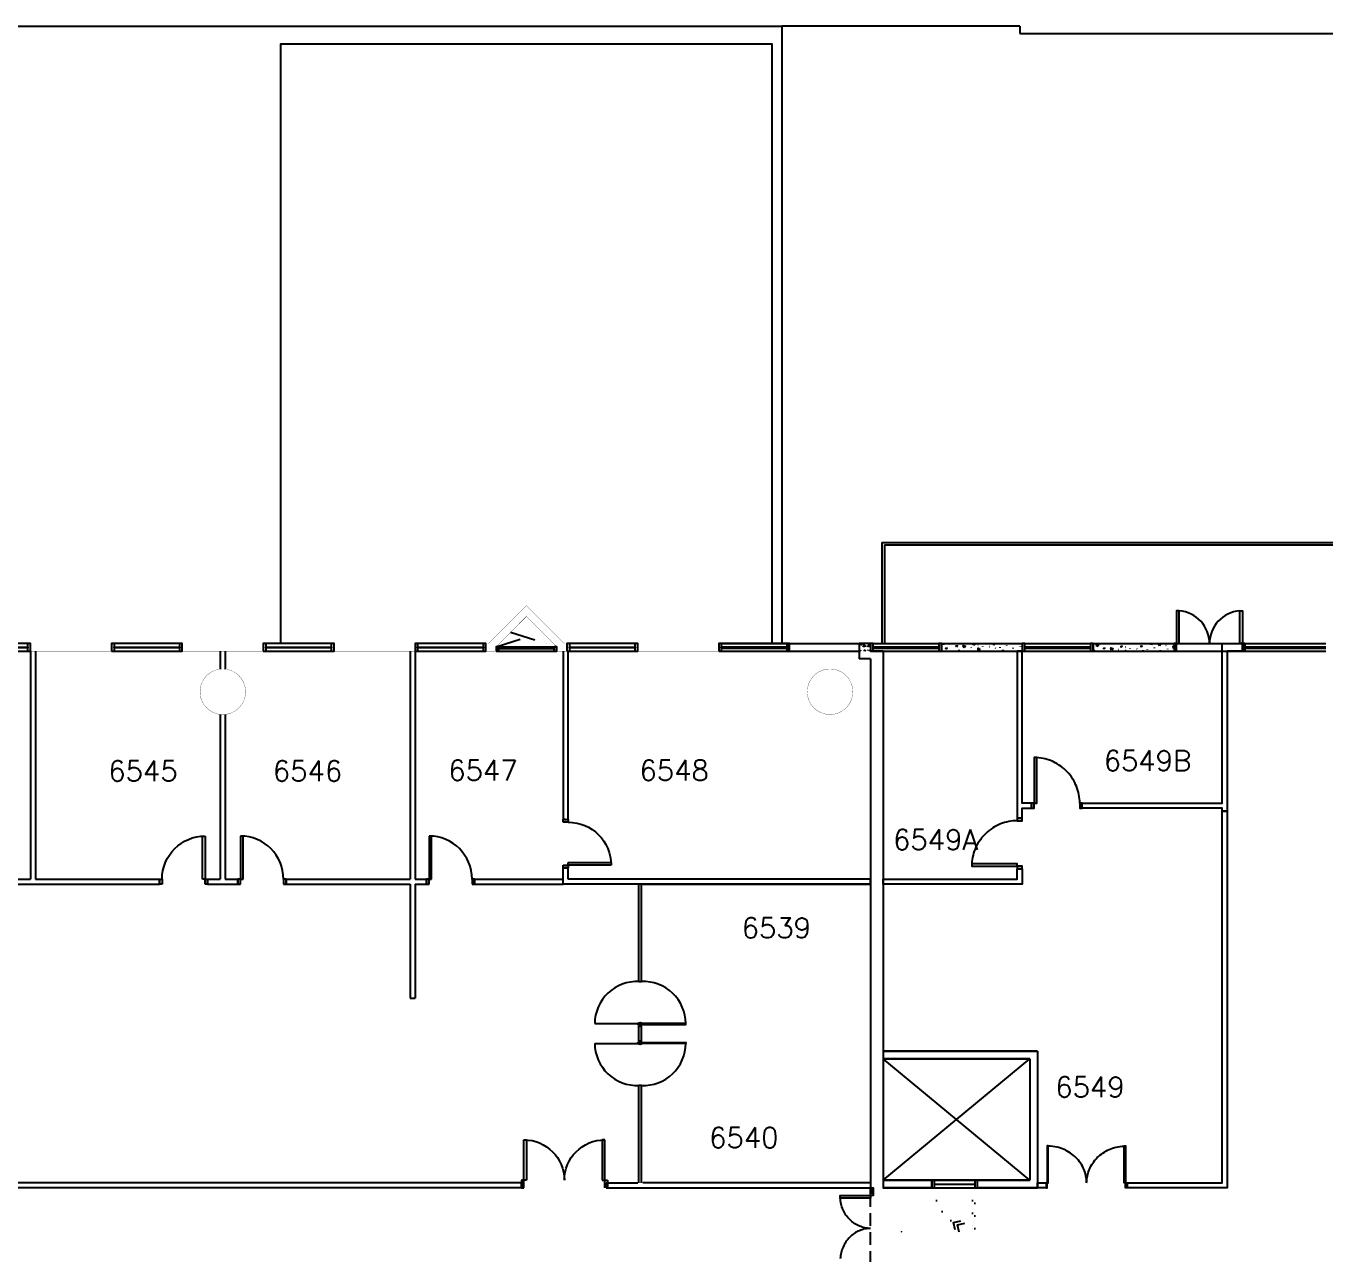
# Model space of a CAD drawing. Header units: millimetres. Extents: x -68474 to 336700, y -113450 to 53663.
# Drawn here: x 170111 to 195802, y 19675 to 43950 of the extents above; entities that cross this region are included whole.
import ezdxf

# ---------------------------------------------------------------- set-up
doc = ezdxf.new("R2010")
doc.units = ezdxf.units.MM
doc.header["$LTSCALE"] = 1000
for name, pattern in [('S3148a$0$DASHDOT', [1, 0.5, -0.25, 0, -0.25]), ('S3148a$0$DOT', [0.25, 0, -0.25]), ('S3148a$0$HIDDEN', [0.375, 0.25, -0.125])]:
    doc.linetypes.add(name, pattern=pattern)
for name, color, linetype in [('-8', 1, 'Continuous'), ('6', 7, 'Continuous'), ('S3148a$0$-10', 7, 'Continuous'), ('S3148a$0$-13', 7, 'Continuous'), ('S3148a$0$-3', 7, 'Continuous'), ('S3148a$0$-30', 7, 'Continuous'), ('S3148a$0$-4', 7, 'Continuous'), ('S3148a$0$-5', 7, 'Continuous'), ('S3148a$0$-6', 7, 'Continuous'), ('S3148a$0$-8', 1, 'Continuous'), ('S3148a$0$17', 1, 'Continuous'), ('S3148a$0$20', 7, 'Continuous'), ('S3148a$0$23', 7, 'Continuous'), ('S3148a$0$30', 14, 'Continuous'), ('S3148a$0$56', 7, 'Continuous'), ('S3148a$0$6', 7, 'Continuous'), ('S3148a$0$7', 7, 'Continuous'), ('S3148a$0$F-H- GLAZING WALL', 3, 'Continuous'), ('S3148a$0$N-DRYWALL', 2, 'Continuous'), ('S3148a$0$N-STAIR', 2, 'Continuous'), ('S3148a$0$NDWDRYWALL', 2, 'Continuous'), ('S3148a$0$ROOM-NO', 4, 'Continuous')]:
    doc.layers.add(name, color=color, linetype=linetype)
doc.styles.add('S3148a$0$STANDARD', font='SIMPLEX')

# ---------------------------------------------------------------- blocks, each defined once
blk = doc.blocks.new('S3148a$0$WIN')
at = {"layer": 'S3148a$0$23', "color": 14, "linetype": 'Continuous'}
for points in [[(0, 0), (1.4, 0), (1.4, 0.15), (0, 0.15)], [(0.05, 0), (1.35, 0), (1.35, 0.15), (0.05, 0.15)], [(0.05, 0.08), (1.35, 0.08), (1.35, 0.07), (0.05, 0.07)]]:
    blk.add_lwpolyline(points, close=True, dxfattribs=at)
blk = doc.blocks.new('S3148a$0$EXIT')
at = {"layer": 'S3148a$0$56', "color": 1, "linetype": 'Continuous'}
blk.add_lwpolyline([(0, 0), (0.6, 0), (0.6, 0.3), (0, 0.3)], close=True, dxfattribs=at)
at = {"layer": 'S3148a$0$56', "color": 1, "linetype": 'Continuous', "style": 'S3148a$0$STANDARD', "width": 0.8}
blk.add_text('EXIT', height=0.15, dxfattribs=at).set_placement((0.0816, 0.0747))
blk = doc.blocks.new('S3148a$0$D950A')
at = {"layer": 'S3148a$0$17', "color": 14, "linetype": 'Continuous'}
blk.add_line((0.95, 0.05), (0.95, 0), dxfattribs=at)
at = {"layer": 'S3148a$0$30', "color": 14, "linetype": 'Continuous'}
for p, q in [((0.1, 0.95), (0.05, 0.95)), ((0.05, 0.95), (0.05, 0.1)), ((0.1, 0.1), (0.1, 0.95)), ((0.05, 0.1), (0, 0.1)), ((0, 0.1), (0, 0)), ((0, 0), (0.05, 0)), ((0.05, 0), (0.05, 0.1)), ((0.05, 0.1), (0.1, 0.1)), ((0.95, 0.1), (0.9, 0.1)), ((0.9, 0.1), (0.9, 0)), ((0.9, 0), (0.95, 0)), ((0.95, 0), (0.95, 0.1))]:
    blk.add_line(p, q, dxfattribs=at)
for points in [[(0, 0), (0, 0.1)], [(0.95, 0), (0.95, 0.1)]]:
    blk.add_lwpolyline(points, dxfattribs=at)
blk.add_ellipse((0.05, 0.1), major_axis=(0.601, 0.601), ratio=1, start_param=5.497787, end_param=7.068583, dxfattribs=at)
blk = doc.blocks.new('D85')
at = {"layer": '6', "color": 7, "linetype": 'Continuous'}
for points in [[(-950, 100), (-900, 100), (-900, 1000), (-950, 1000)], [(-950, 100), (-1000, 100), (-1000, 0), (-950, 0)], [(0, 100), (-50, 100), (-50, 0), (0, 0)]]:
    blk.add_lwpolyline(points, close=True, dxfattribs=at)
blk.add_lwpolyline([(-50, 100, 0.047439), (-66, 269, 0.047417), (-114, 432, 0.047376), (-191, 583, 0.047322), (-296, 717, 0.047262), (-424, 829, 0.047206), (-571, 916, 0.04716), (-732, 973, 0.047132), (-900, 999, 0.047132)], format="xyb", dxfattribs=at)

msp = doc.modelspace()

# ---------------------------------------------------------------- linework, layer by layer
at = {"layer": '-8'}
for p, q in [((189800, 27302.1), (189700, 27302.1)), ((191072.1, 21130.4), (191070.7, 21130.4))]:
    msp.add_line(p, q, dxfattribs=at)
for points in [[(189700, 31600), (189700, 28302.1), (189800, 28302.1), (189800, 28500), (189984.9, 28500), (189984.9, 28600), (189800, 28600), (189800, 31600)], [(190984.9, 28600), (193750, 28600), (193750, 31600), (193750, 31750), (194150, 31750), (194150, 31600), (193850, 31600), (193850, 28443.3), (193750, 28443.3), (193750, 28500), (190984.9, 28500)], [(191871.4, 21000), (191871.4, 21100), (193750, 21100), (193750, 28443.3), (193850, 28443.3), (193850, 21000)], [(187050, 27100), (189700, 27100), (189700, 27302.1), (189800, 27302.1), (189800, 27000), (187050, 27000)], [(190292.1, 21100), (190312.8, 21100), (190312.8, 21828.6), (190292.1, 21828.6)], [(191840.7, 21100), (191810, 21100), (191810, 21828.6), (191840.7, 21828.6)], [(190271.4, 21000), (190100, 21000), (190100, 21100), (190271.4, 21100)], [(190292.1, 21100), (190271.4, 21100), (190271.4, 21000), (190292.1, 21000)], [(191840.7, 21100), (191871.4, 21100), (191871.4, 21000), (191840.7, 21000)]]:
    msp.add_lwpolyline(points, close=True, dxfattribs=at)
for points in [[(191071.4, 21100, 0.0503427), (191057.6, 21236.1, 0.049836), (191016.9, 21367.4, 0.0489199), (190950.5, 21489.3, 0.047758), (190860.9, 21597.4, 0.0465368), (190751.2, 21688.1, 0.0454272), (190625.2, 21758, 0.0445632), (190487.5, 21804.7, 0.0366005), (190312.8, 21826.5, 0.0440355)], [(191071.4, 21100, -0.0503427), (191085.2, 21236.1, -0.049836), (191125.9, 21367.4, -0.0489199), (191192.3, 21489.3, -0.047758), (191281.9, 21597.4, -0.0465368), (191391.6, 21688.1, -0.0454272), (191517.6, 21758, -0.0445632), (191655.3, 21804.7, -0.041246), (191810, 21826.5, -0.0440355)]]:
    msp.add_lwpolyline(points, format="xyb", dxfattribs=at)
at = {"color": 1, "linetype": 'Continuous'}
for p, q in [((192850, 31750), (194150, 31750)), ((192850, 31600), (194150, 31600))]:
    msp.add_line(p, q, dxfattribs=at)
at = {"color": 14}
for p, q in [((194200, 31750), (194200, 31600)), ((194200, 31750), (195801.6, 31750)), ((194200, 31687.5), (195801.6, 31687.5)), ((194200, 31662.5), (195801.6, 31662.5)), ((194200, 31600), (195801.6, 31600)), ((194220, 31687.5), (194220, 31662.5)), ((195781.6, 31687.5), (195781.6, 31662.5))]:
    msp.add_line(p, q, dxfattribs=at)
for p, q in [((182225, 23905), (182225, 24195.2)), ((182225, 24195.2), (182275, 24195.2)), ((182275, 23905), (182275, 24195.2)), ((182225, 23905), (182275, 23905)), ((182275, 23025), (182225, 23025))]:
    msp.add_line(p, q)
at = {"color": 1, "linetype": 'Continuous'}
for points in [[(192850, 31750), (192900, 31750), (192900, 32400), (192850, 32400)], [(194150, 31750), (194100, 31750), (194100, 32400), (194150, 32400)], [(192850, 31750), (192800, 31750), (192800, 31600), (192850, 31600)], [(194150, 31750), (194200, 31750), (194200, 31600), (194150, 31600)]]:
    msp.add_lwpolyline(points, close=True, dxfattribs=at)
for centre, radius, start, end in [((192850, 31750), 650, 0, 85.60129), ((194150, 31750), 651.9, 94.39871, 180)]:
    msp.add_arc(centre, radius, start, end, dxfattribs=at)
at = {"layer": 'S3148a$0$-10', "linetype": 'Continuous'}
for p, q in [((187050, 21150), (189950, 23550)), ((189950, 21150), (187050, 23550))]:
    msp.add_line(p, q, dxfattribs=at)
at = {"layer": 'S3148a$0$-3', "linetype": 'Continuous'}
for p, q in [((186575, 31750), (186575, 31450)), ((186800, 31750), (186575, 31750)), ((186800, 31750), (186800, 31600)), ((186800, 31750), (186800, 31600)), ((187050, 31600), (186800, 31600)), ((187050, 31600), (187050, 21000)), ((188200, 31750), (188200, 31600)), ((188200, 31750), (189800, 31750)), ((188200, 31600), (189800, 31600)), ((189800, 31750), (189800, 31600)), ((189800, 31750), (189800, 31600)), ((189800, 31750), (189800, 31600)), ((191200, 31750), (191200, 31600)), ((191200, 31750), (192800, 31750)), ((191200, 31600), (192800, 31600)), ((192800, 31750), (192800, 31600)), ((192800, 31750), (192800, 31600)), ((186800, 31450), (186575, 31450)), ((186800, 31450), (186800, 21000))]:
    msp.add_line(p, q, dxfattribs=at)
at = {"layer": 'S3148a$0$-3', "color": 92, "linetype": 'Continuous'}
msp.add_line((192800, 31750), (192800, 31600), dxfattribs=at)
msp.add_line((192800, 31750), (192800, 31600), dxfattribs=at)
at = {"layer": 'S3148a$0$-30', "linetype": 'S3148a$0$HIDDEN'}
msp.add_line((186800, 18000), (186800, 20800), dxfattribs=at)
at = {"layer": 'S3148a$0$-4', "linetype": 'Continuous'}
for p, q in [((185200, 31750), (186600, 31750)), ((185200, 31600), (186600, 31600)), ((190100, 23700), (187050, 23700)), ((190100, 23700), (190100, 21000)), ((189950, 23550), (187050, 23550)), ((189950, 23550), (189950, 21150)), ((188012.5, 21150), (187050, 21150)), ((188012.5, 21000), (188012.5, 21150)), ((189950, 21150), (188912.5, 21150)), ((188912.5, 21000), (188912.5, 21150)), ((188012.5, 21000), (187050, 21000)), ((190100, 21000), (188912.5, 21000))]:
    msp.add_line(p, q, dxfattribs=at)
at = {"layer": 'S3148a$0$-5', "linetype": 'Continuous'}
for p, q in [((186850, 31750), (188150, 31750)), ((186850, 31687.5), (188150, 31687.5)), ((186850, 31662.5), (188150, 31662.5)), ((186850, 31600), (188150, 31600)), ((186870, 31687.5), (186870, 31662.5)), ((188130, 31687.5), (188130, 31662.5)), ((189850, 31750), (191150, 31750)), ((189850, 31687.5), (191150, 31687.5)), ((189850, 31662.5), (191150, 31662.5)), ((189850, 31600), (191150, 31600)), ((189870, 31687.5), (189870, 31662.5)), ((191130, 31687.5), (191130, 31662.5))]:
    msp.add_line(p, q, dxfattribs=at)
for points in [[(186850, 31750), (186800, 31750), (186800, 31600), (186850, 31600)], [(188200, 31750), (188150, 31750), (188150, 31600), (188200, 31600)], [(189850, 31750), (189800, 31750), (189800, 31600), (189850, 31600)], [(191200, 31750), (191150, 31750), (191150, 31600), (191200, 31600)], [(192850, 31750), (192800, 31750), (192800, 31600), (192850, 31600)], [(194200, 31750), (194150, 31750), (194150, 31600), (194200, 31600)]]:
    msp.add_lwpolyline(points, close=True, dxfattribs=at)
at = {"layer": 'S3148a$0$-6', "linetype": 'Continuous'}
for p, q in [((188862.5, 21150), (188062.5, 21150)), ((188062.5, 21075), (188862.5, 21075)), ((188062.5, 21000), (188862.5, 21000))]:
    msp.add_line(p, q, dxfattribs=at)
for points in [[(188012.5, 21000), (188062.5, 21000), (188062.5, 21150), (188012.5, 21150)], [(188862.5, 21000), (188912.5, 21000), (188912.5, 21150), (188862.5, 21150)]]:
    msp.add_lwpolyline(points, close=True, dxfattribs=at)
at = {"layer": 'S3148a$0$-6', "linetype": 'S3148a$0$DOT'}
msp.add_lwpolyline([(188862.5, 21000), (188812.5, 21000), (188812.5, 20200), (188862.5, 20200)], close=True, dxfattribs=at)
at = {"layer": 'S3148a$0$-6', "linetype": 'Continuous'}
for points in [[(188470.9, 20170.3), (188439, 20316.9), (188585.5, 20348.8)], [(188551.4, 20125.7), (188519.5, 20272.3), (188666, 20304.2)]]:
    msp.add_lwpolyline(points, dxfattribs=at)
at = {"layer": 'S3148a$0$-6', "linetype": 'S3148a$0$DOT'}
msp.add_arc((188862.5, 21000), 800, 180, 266.41668, dxfattribs=at)
at = {"layer": 'S3148a$0$-8', "linetype": 'Continuous'}
for p, q in [((189750, 43950), (185050, 43950)), ((185050, 43950), (185050, 31750)), ((189750, 43950), (189750, 43800)), ((189750, 43800), (199000, 43800))]:
    msp.add_line(p, q, dxfattribs=at)
at = {"layer": 'S3148a$0$-8'}
for p, q in [((187050, 23700), (190100, 23700)), ((190100, 23700), (190100, 21000)), ((187050, 23550), (189950, 23550)), ((189950, 23550), (189950, 21150)), ((187042.9, 21150), (189950, 21150)), ((187042.9, 21000), (190100, 21000))]:
    msp.add_line(p, q, dxfattribs=at)
at = {"layer": 'S3148a$0$17', "linetype": 'Continuous'}
for p, q in [((180725, 31600), (180725, 28275)), ((180825, 28275), (180825, 31600.1)), ((180725, 28275), (180825, 28275)), ((180725, 27000.2), (180725, 27325)), ((180725, 27325), (180825, 27325)), ((180825, 27100.2), (180825, 27325)), ((186800, 27000.2), (180725, 27000.2)), ((186800, 27100.2), (180825, 27100.2)), ((182300, 27000), (186800, 27000)), ((186800, 27000.2), (186800, 27100.2))]:
    msp.add_line(p, q, dxfattribs=at)
at = {"layer": 'S3148a$0$17'}
for p, q in [((186800, 27000.2), (186800, 27100.2)), ((186800, 27000.2), (186800, 27100)), ((186800, 27000), (186800, 27100))]:
    msp.add_line(p, q, dxfattribs=at)
at = {"layer": 'S3148a$0$17', "linetype": 'Continuous', "extrusion": (0, 0, -1)}
for centre, major_axis, start_param, end_param in [((179950, 21150), (-565.7, 565.7), 0.7853982, 2.3561945), ((181550, 21150), (565.7, 565.7), 3.9269908, 5.4977871)]:
    msp.add_ellipse(centre, major_axis=major_axis, ratio=1, start_param=start_param, end_param=end_param, dxfattribs=at)
at = {"layer": 'S3148a$0$20', "linetype": 'S3148a$0$DASHDOT'}
for p, q in [((179400, 31687.9), (180312.5, 31975.4)), ((179687.7, 31975.6), (180600, 31687.9))]:
    msp.add_line(p, q, dxfattribs=at)
at = {"layer": 'S3148a$0$20'}
for p, q in [((170200, 31600), (170200, 27100)), ((170300, 31600), (170300, 27100)), ((173950, 31600.1), (173950, 31247.2)), ((174050, 31600.1), (174050, 31247.2)), ((177700, 31600), (177700, 27100)), ((177800, 31600), (177800, 27100)), ((173950, 30352.8), (173950, 27100)), ((174050, 30352.8), (174050, 27100)), ((168350, 27100), (170200, 27100)), ((168350, 27000), (170525, 27000)), ((170300, 27100), (172750, 27100)), ((170525, 27000), (172750, 27000)), ((172750, 27100), (172750, 27000)), ((173700, 27100), (173950, 27100)), ((173700, 27100), (173700, 27000)), ((173700, 27000), (174300, 27000)), ((174050, 27100), (174300, 27100)), ((174300, 27100), (174300, 27000)), ((175250, 27100), (177700, 27100)), ((175250, 27100), (175250, 27000)), ((175250, 27000), (177700, 27000)), ((177700, 27000), (177700, 24750)), ((177800, 27100), (178025, 27100)), ((177800, 27000), (177800, 24750)), ((177800, 27000), (178025, 27000)), ((178025, 27100), (178025, 27000)), ((178975, 27100), (180725, 27100)), ((178975, 27100), (178975, 27000)), ((178975, 27000), (180725, 27000)), ((180725, 27000.2), (180725, 27100)), ((177700, 24750), (177800, 24750)), ((179900, 21100), (169091, 21100)), ((179900, 21000), (179900, 21100)), ((181575, 21100), (182200, 21100)), ((181575, 21000), (181575, 21100)), ((186800, 21100), (182300, 21100)), ((179900, 21000), (169091, 21000)), ((181575, 21000), (182200, 21000)), ((182200, 21000), (186800, 21000))]:
    msp.add_line(p, q, dxfattribs=at)
at = {"layer": 'S3148a$0$20', "linetype": 'Continuous'}
for p, q in [((186604.7, 31615.2), (186605.3, 31623.9)), ((186651.5, 31691.9), (186652.1, 31700.6)), ((186727.6, 31702.4), (186732.7, 31698.6)), ((186751.5, 31616.9), (186752.1, 31625.6)), ((186764.8, 31747.8), (186765, 31750)), ((186800, 31612.4), (186789, 31604)), ((186791.9, 31732.4), (186793.6, 31750)), ((186800, 31738.6), (186791.9, 31732.4)), ((186800, 31600.1), (187025, 31600.1)), ((188200.1, 31611.3), (188205.9, 31608.5)), ((188247.6, 31727.9), (188246.7, 31736.6)), ((188356.1, 31739.3), (188355.7, 31750)), ((188371.6, 31750), (188356.9, 31739.8)), ((188553.1, 31620.2), (188552.1, 31628.9)), ((188780.4, 31678.7), (188786.1, 31675.8)), ((188818.7, 31600), (188817.9, 31607.4)), ((188921.2, 31733.9), (188927, 31731.1)), ((189019.1, 31690.7), (189018.2, 31699.4)), ((189143.7, 31697), (189149.4, 31694.2)), ((189264, 31668.1), (189268.8, 31661.7)), ((189361.5, 31670), (189360.6, 31678.7)), ((189492.4, 31604.6), (189498.1, 31601.8)), ((189496.6, 31706), (189495.7, 31714.7)), ((189618.1, 31657.2), (189617.2, 31665.9)), ((189762.3, 31684.4), (189761.4, 31693.1)), ((191610.4, 31750), (191612.3, 31747.4)), ((191695.1, 31635.1), (191700.8, 31632.3)), ((191835.9, 31690.4), (191841.7, 31687.5)), ((191933.8, 31647.2), (191932.9, 31655.9)), ((191961.6, 31742.9), (191960.9, 31750)), ((192058.4, 31653.5), (192064.1, 31650.6)), ((192178.7, 31624.6), (192183.5, 31618.1)), ((192276.2, 31626.5), (192275.3, 31635.2)), ((192411.3, 31662.4), (192410.4, 31671.1)), ((192509.5, 31708.5), (192492.6, 31750)), ((192532.8, 31613.6), (192531.9, 31622.3)), ((192638.6, 31720.9), (192644.4, 31718)), ((192677, 31640.8), (192676.1, 31649.5)), ((192800, 31662.2), (192786.3, 31652.7)), ((191300, 31593.9), (191300.1, 31594)), ((179900, 21000), (179900, 21100)), ((181600, 21000), (181600, 21100))]:
    msp.add_line(p, q, dxfattribs=at)
at = {"layer": 'S3148a$0$20', "color": 223, "linetype": 'Continuous'}
for p, q in [((192532.8, 31613.6), (192531.9, 31622.3)), ((192638.6, 31720.9), (192644.4, 31718)), ((192677, 31640.8), (192676.1, 31649.5)), ((192800, 31662.2), (192786.3, 31652.7))]:
    msp.add_line(p, q, dxfattribs=at)
at = {"layer": 'S3148a$0$20', "linetype": 'Continuous', "const_width": 5}
for points in [[(179400, 31600), (179400, 31687.9), (180000, 32287.9), (180600, 31687.9), (180600, 31600), (180800, 31600), (180800, 31750), (180750, 31750), (180000, 32500), (179250, 31750), (179200, 31750), (179200, 31600)], [(171800.1, 31750.1), (170200.1, 31750.1), (170200.1, 31600.1), (171800.1, 31600.1)], [(174800.1, 31750.1), (173200.1, 31750.1), (173200.1, 31600.1), (174800.1, 31600.1)], [(177800.1, 31750.1), (176200.1, 31750.1), (176200.1, 31600.1), (177800.1, 31600.1)], [(182199.9, 31750.1), (183799.9, 31750.1), (183799.9, 31600.1), (182199.9, 31600.1)], [(185200, 31750), (186574.8, 31750), (186574.8, 31600), (185200, 31600)]]:
    msp.add_lwpolyline(points, close=True, dxfattribs=at)
at = {"layer": 'S3148a$0$20', "linetype": 'Continuous'}
for points in [[(186613.6, 31750), (186628.6, 31742.7), (186600, 31714.3)], [(186600, 31614.7), (186603.7, 31613.6), (186600, 31610.8)], [(186660.3, 31684.3), (186667.4, 31735), (186699.2, 31702.2), (186661.2, 31684.6)], [(186680.4, 31600), (186682.4, 31620), (186703.7, 31613.6), (186685.9, 31600)], [(186760.3, 31684.3), (186767.4, 31735), (186799.2, 31702.2), (186761.2, 31684.6)], [(186789, 31604), (186791.4, 31628.5), (186800, 31625.9)], [(188292.4, 31637.9), (188290.5, 31662.5), (188312.6, 31659.8), (188292.4, 31637.9)], [(188496.8, 31682.6), (188494.9, 31707.1), (188516.9, 31704.5), (188496.8, 31682.6)], [(188651.2, 31666.3), (188631.9, 31713.8), (188675.9, 31701.2), (188651.8, 31667)], [(188838.5, 31719.4), (188836.6, 31744), (188858.7, 31741.3), (188838.5, 31719.4)], [(188927.3, 31610), (188925.4, 31661.2), (188962.4, 31634.4), (188928.1, 31610.5)], [(189236, 31723.6), (189234.1, 31748.2), (189256.1, 31745.5), (189236, 31723.6)], [(189408.9, 31600), (189407.8, 31614.7), (189429.8, 31612), (189418.8, 31600)], [(191206.7, 31600), (191205.3, 31618.9), (191227.3, 31616.3), (191212.3, 31600)], [(191270.8, 31695.8), (191269, 31747), (191306, 31720.2), (191271.6, 31696.2)], [(191411.5, 31639), (191409.6, 31663.6), (191431.6, 31660.9), (191411.5, 31639)], [(191565.9, 31622.8), (191546.6, 31670.2), (191590.6, 31657.7), (191566.5, 31623.4)], [(191753.2, 31675.9), (191751.3, 31700.4), (191773.4, 31697.8), (191753.2, 31675.9)], [(191840.8, 31600), (191840.1, 31617.7), (191864.5, 31600)], [(192150.7, 31680.1), (192148.8, 31704.7), (192170.8, 31702), (192150.7, 31680.1)], [(192355, 31724.8), (192353.1, 31749.3), (192375.2, 31746.7), (192355, 31724.8)], [(192511.1, 31750), (192534.1, 31743.4), (192510, 31709.2)], [(192785.5, 31652.2), (192783.7, 31703.4), (192800, 31691.6)]]:
    msp.add_lwpolyline(points, dxfattribs=at)
msp.add_point((191200, 31600), dxfattribs=at)
msp.add_point((191200, 31600), dxfattribs=at)
at = {"layer": 'S3148a$0$23', "linetype": 'Continuous'}
for p, q in [((183850, 31750), (185150, 31750)), ((183850, 31687.5), (185150, 31687.5)), ((183850, 31662.5), (185150, 31662.5)), ((183850, 31600), (185150, 31600)), ((185130, 31687.5), (185130, 31662.5)), ((185200, 31600), (185200, 31750))]:
    msp.add_line(p, q, dxfattribs=at)
msp.add_lwpolyline([(185200, 31750), (185150, 31750), (185150, 31600), (185200, 31600)], close=True, dxfattribs=at)
at = {"layer": 'S3148a$0$30', "linetype": 'Continuous'}
for p, q in [((179400, 31687.9), (180600, 31687.9)), ((179400, 31687.9), (180600, 31687.9)), ((179950, 21000), (179950, 21950)), ((179950, 21950), (180000, 21950)), ((180000, 21950), (180000, 21150)), ((181550, 21950), (181500, 21950)), ((181500, 21950), (181500, 21150)), ((181550, 21000), (181550, 21950)), ((179900, 21150), (179900, 21000)), ((180000, 21150), (179900, 21150)), ((181500, 21150), (181600, 21150)), ((181600, 21150), (181600, 21000)), ((179900, 21000), (179950, 21000))]:
    msp.add_line(p, q, dxfattribs=at)
for points in [[(179400, 31600), (179450, 31600), (179450, 31687.9), (179400, 31687.9)], [(179400, 31600), (179450, 31600), (179450, 31687.9), (179400, 31687.9)], [(179450, 31600), (180550, 31600), (180550, 31650), (179450, 31650)], [(179450, 31600), (180550, 31600), (180550, 31650), (179450, 31650)], [(180550, 31600), (180600, 31600), (180600, 31687.9), (180550, 31687.9)], [(180550, 31600), (180600, 31600), (180600, 31687.9), (180550, 31687.9)]]:
    msp.add_lwpolyline(points, close=True, dxfattribs=at)
at = {"layer": 'S3148a$0$6', "linetype": 'Continuous', "const_width": 5}
for points in [[(174450, 30800, 1), (173550, 30800, 1)], [(186450, 30800, 1), (185550, 30800, 1)]]:
    msp.add_lwpolyline(points, format="xyb", close=True, dxfattribs=at)
at = {"layer": 'S3148a$0$6', "linetype": 'Continuous'}
for points in [[(186800, 20850), (186800, 20800), (186200, 20800), (186200, 20850)], [(186800, 20850), (186800, 20900), (186850, 20900), (186850, 20850)]]:
    msp.add_lwpolyline(points, close=True, dxfattribs=at)
for points in [[(186800, 20200, -0.0503427), (186687.9, 20211.3, -0.049836), (186579.8, 20244.9, -0.0489199), (186479.4, 20299.6, -0.047758), (186390.4, 20373.4, -0.0465368), (186315.7, 20463.7, -0.0454272), (186258.2, 20567.4, -0.0445632), (186219.7, 20680.9, -0.0440355), (186201.7, 20800, -0.0440355)], [(186800, 20200, 0.0503427), (186687.9, 20188.7, 0.049836), (186579.8, 20155.1, 0.0489199), (186479.4, 20100.4, 0.047758), (186390.4, 20026.6, 0.0465368), (186315.7, 19936.3, 0.0454272), (186258.2, 19832.6, 0.0445632), (186219.7, 19719.1, 0.0440355), (186201.7, 19600, 0.0440355)]]:
    msp.add_lwpolyline(points, format="xyb", dxfattribs=at)
at = {"layer": 'S3148a$0$7', "color": 14, "linetype": 'Continuous'}
msp.add_line((161050.1, 43950), (185050, 43950), dxfattribs=at)
msp.add_lwpolyline([(175150, 31750.1), (175150, 43600), (184850, 43600), (184850, 31750.1)], dxfattribs=at)
at = {"layer": 'S3148a$0$F-H- GLAZING WALL'}
msp.add_line((186825, 20900), (186825, 21000), dxfattribs=at)
msp.add_lwpolyline([(186850, 20900), (186800, 20900), (186800, 21000), (186850, 21000)], close=True, dxfattribs=at)
at = {"layer": 'S3148a$0$N-DRYWALL'}
for p, q in [((182225, 25075.2), (182225, 27000.2)), ((182275, 25075.2), (182275, 27000.2)), ((182225, 25075.2), (182275, 25075.2)), ((181350.2, 24245.2), (182245, 24245.2)), ((181350.2, 23855), (182262.5, 23855)), ((182225, 21100), (182225, 23025)), ((182275, 21100), (182275, 23025))]:
    msp.add_line(p, q, dxfattribs=at)
for points in [[(183150, 24245.2), (182200, 24245.2), (182200, 24225.2), (183150, 24225.2)], [(183150, 23855), (182200, 23855), (182200, 23875), (183150, 23875)]]:
    msp.add_lwpolyline(points, close=True, dxfattribs=at)
at = {"layer": 'S3148a$0$N-DRYWALL', "const_width": 0.5}
for points in [[(182300, 24100), (186800, 24100)], [(182300, 24000), (186800, 24000)]]:
    msp.add_lwpolyline(points, dxfattribs=at)
at = {"layer": 'S3148a$0$N-DRYWALL'}
for centre in [(182248.6, 24236.5), (182248.6, 23863.7)]:
    msp.add_circle(centre, 33.5, dxfattribs=at)
for centre, start, end in [((182187.1, 24239.1), 87.40596, 179.58431), ((182312.9, 24239.1), 0.41569, 92.59404), ((182187.1, 23861.1), 180.41569, 272.59404), ((182312.9, 23861.1), 267.40596, 359.58431)]:
    msp.add_arc(centre, 836.9, start, end, dxfattribs=at)
at = {"layer": 'S3148a$0$N-STAIR', "color": 3, "linetype": 'Continuous'}
for p, q in [((187025, 33750), (197325, 33750)), ((187025, 33750), (187025, 31750)), ((187075, 33700), (197375, 33700)), ((187075, 33700), (187075, 31750))]:
    msp.add_line(p, q, dxfattribs=at)

# ---------------------------------------------------------------- block references
at = {"layer": '-8', "xscale": -1, "yscale": -1}
for p, rotation in [((190984.9, 28500), 180), ((189800, 28302.1), 270)]:
    msp.add_blockref('D85', p, dxfattribs=dict(at, rotation=rotation))
at = {"layer": 'S3148a$0$-13', "linetype": 'Continuous', "rotation": 90}
msp.add_blockref('S3148a$0$EXIT', (187410.9, 20132.2), dxfattribs=at)
at = {"layer": 'S3148a$0$23', "xscale": 999.9979999999999, "yscale": 999.9979999999999, "zscale": 1000}
for p in [(168800.1, 31600.1), (171800.1, 31600.1), (174800.1, 31600.1), (177800.1, 31600.1), (180800.1, 31600.1), (183800.1, 31600.1)]:
    msp.add_blockref('S3148a$0$WIN', p, dxfattribs=at)
at = {"layer": 'S3148a$0$NDWDRYWALL', "zscale": 1000}
for p, xscale, yscale, rotation in [((180725, 27325), 999.9979999999996, -999.9979999999996, 90), ((173700, 27000), 999.9980000000069, -999.9979999999996, 180), ((174300, 27000), -999.9980000000069, -999.9980000000069, 180), ((178025, 27000), -999.9980000000069, -999.9980000000069, 180)]:
    msp.add_blockref('S3148a$0$D950A', p, dxfattribs=dict(at, xscale=xscale, yscale=yscale, rotation=rotation))

# ---------------------------------------------------------------- texts
at = {"layer": 'S3148a$0$ROOM-NO', "style": 'S3148a$0$STANDARD'}
for s, p in [('6549B', (191407.9, 29238.9)), ('6545', (171737.2, 29037)), ('6546', (174988.9, 29037)), ('6547', (178455.8, 29046.8)), ('6548', (182234, 29046.8)), ('6549A', (187245.1, 27678.8)), ('6539', (184253.7, 25936.9)), ('6549', (190451.5, 22791)), ('6540', (183611, 21793.9))]:
    msp.add_text(s, height=400, dxfattribs=at).set_placement(p)

doc.saveas('drawing.dxf')
